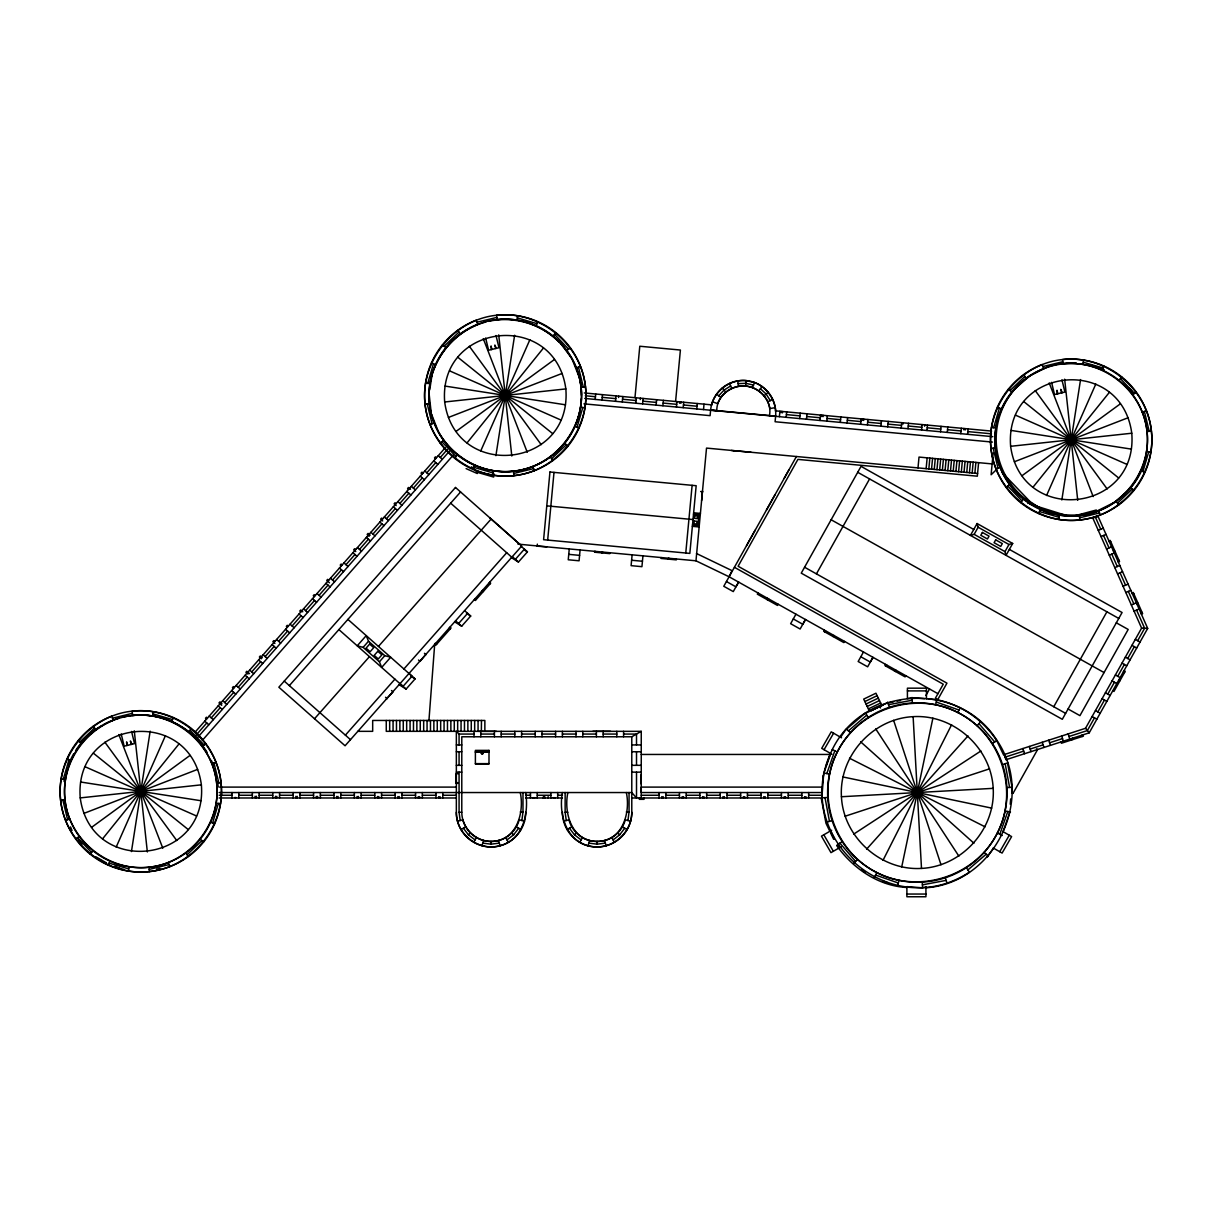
<?xml version="1.0" encoding="UTF-8"?>
<svg xmlns="http://www.w3.org/2000/svg" width="1212" height="1212" viewBox="0 0 1212 1212"><rect width="100%" height="100%" fill="white"/><g stroke="black" fill="none" stroke-linecap="round" stroke-linejoin="round"><path stroke-width="1.5" d="M60.6 800.026C55.691 757.136 89.188 715.534 132.153 711.156C175.058 706.263 216.66 739.759 221.023 782.71C225.917 825.614 192.42 867.216 149.47 871.579C106.565 876.488 64.963 842.991 60.6 800.026L64.963 799.556C60.327 759 92.006 719.655 132.623 715.519C173.195 710.899 212.524 742.562 216.66 783.179C221.296 823.751 189.617 863.096 149 867.216C108.429 871.852 69.084 840.174 64.963 799.556M80.234 797.905C73.811 718.231 190.663 705.626 201.374 784.831C207.813 864.504 90.961 877.124 80.234 797.905L201.374 784.831M425.048 404.111C420.155 361.206 453.652 319.604 496.602 315.241C539.507 310.333 581.109 343.829 585.472 386.795C590.365 429.684 556.869 471.286 513.918 475.649C471.013 480.558 429.412 447.061 425.048 404.111L429.412 403.626C424.776 363.07 456.454 323.725 497.072 319.604C537.643 314.969 576.973 346.647 581.109 387.264C585.744 427.821 554.066 467.165 513.449 471.286C472.877 475.922 433.548 444.259 429.412 403.626M444.683 401.99C438.259 322.316 555.111 309.696 565.837 388.916C572.261 468.574 455.409 481.194 444.683 401.99L565.837 388.916M990.977 448.425C986.083 405.52 1019.58 363.918 1062.53 359.555C1105.435 354.646 1147.037 388.143 1151.4 431.108C1156.309 474.013 1122.812 515.615 1079.847 519.978C1036.942 524.872 995.34 491.375 990.977 448.425L995.34 447.955C990.704 407.383 1022.383 368.039 1063 363.918C1103.571 359.282 1142.916 390.961 1147.037 431.578C1151.673 472.15 1119.994 511.479 1079.377 515.615C1038.805 520.251 999.476 488.572 995.34 447.955M1010.626 446.304C1004.187 366.63 1121.039 354.01 1131.766 433.229C1138.189 512.903 1021.337 525.508 1010.626 446.304L1131.766 433.229M822.236 792.678L821.842 797.981L822.236 794.527M428.912 720.852L434.744 643.496M822.675 781.437L823.099 775.877M822.266 792.375L823.69 773.529L830.387 754.455M966.388 867.625L969.388 872.216C888.957 924.498 789.285 835.265 832.371 749.561L837.265 752.046C858.672 709.065 915.105 690.552 957.813 712.489C1000.779 733.896 1019.292 790.33 997.355 833.038C975.948 876.003 919.514 894.517 876.806 872.579C833.841 851.172 815.328 794.739 837.265 752.046M841.431 796.738C838.931 756.136 872.488 718.655 913.121 716.656C953.708 714.156 991.189 747.713 993.189 788.345C995.688 828.932 962.131 866.413 921.499 868.413C880.912 870.913 843.431 837.356 841.431 796.738L993.189 788.345M1010.247 804.223L1010.656 798.92M925.923 887.805C995.082 882.942 1036.124 797.769 996.991 740.456C959.192 680.144 863.005 685.704 832.174 749.789M489.83 517.827L519.766 544.309M493.951 473.801L493.648 477.058L477.816 472.483L471.423 466.832M537.34 544.127L537.158 546.188L546.809 546.839M547.673 540.082L554.005 472.392M569.261 548.945L568.246 559.777L579.078 560.792L580.093 549.96M595.198 399.43L595.713 394.006M601.97 400.066L602.485 394.642M594.637 551.324L594.562 552.202L609.757 553.626L609.833 552.733M595.456 552.293L595.531 551.399M615.514 401.323L616.014 395.915M601.713 552.884L601.788 551.99M602.606 552.96L602.682 552.066M618.605 397.521L618.726 396.172M622.286 401.96L622.786 396.551M634.982 397.597L639.784 346.238L680.402 350.041L675.599 401.399M635.815 403.232L636.33 397.809M640.269 399.551L640.39 398.187M642.587 403.869L643.102 398.445M632.119 554.823L631.104 565.656L641.936 566.671L642.951 555.838M656.131 405.126L656.631 399.718M662.903 405.762L663.403 400.354M661.176 557.55L661.101 558.444L676.296 559.868L676.372 558.974M676.432 407.035L676.947 401.627M679.523 403.232L679.659 401.869M680.886 403.354L681.008 402.005M668.251 559.111L668.327 558.217M683.204 407.671L683.719 402.248M669.145 559.202L669.221 558.308M696.748 408.944L697.264 403.52M685.765 553.02L692.113 485.33M703.521 409.565L704.02 404.157M692.37 526.326L699.142 526.962L697.915 525.478L698.93 514.645L700.415 513.418L693.643 512.782M937.937 693.688L729.094 576.776L695.976 560.808L706.52 448.092L977.584 473.483M710.641 409.883L710.096 415.655L583.942 403.838M731.412 450.425L737.017 451.212M733.427 450.622L751.031 452.258M769.438 415.58C772.498 401.217 759.651 387.295 745.653 386.083L746.168 380.613C728.776 378.871 712.141 392.658 710.626 410.065L775.619 416.155L775.089 421.746L992.446 442.092M779.392 416.67L779.892 411.262M781.073 412.731L781.21 411.383M782.437 412.868L782.558 411.504M786.164 417.307L786.664 411.898M799.693 418.579L800.208 413.171M806.465 419.216L806.98 413.792M820.009 420.488L820.509 415.065M821.691 416.549L821.827 415.186M823.054 416.67L823.175 415.322M826.781 421.109L827.281 415.701M840.31 422.382L840.825 416.973M847.082 423.018L847.597 417.61M860.626 424.291L861.126 418.867M862.308 420.352L862.444 418.988M863.671 420.473L863.792 419.125M867.398 424.927L867.898 419.503M880.942 426.185L881.442 420.776M887.699 426.821L888.214 421.412M901.243 428.094L901.758 422.67M902.94 424.155L903.061 422.791M908.015 428.73L908.515 423.306M917.999 467.908L919.014 457.075L992.128 463.923M921.559 429.987L922.059 424.579M924.589 426.185L924.726 424.821M926.968 430.502L927.483 425.079M926.135 468.665L927.15 457.833M928.831 468.923L929.846 458.091M931.543 469.18L932.558 458.348M934.255 469.423L935.27 458.59M936.967 469.68L937.967 458.848M940.512 431.775L941.012 426.351M939.664 469.938L940.679 459.106M942.375 470.18L943.39 459.363M947.284 432.396L947.784 426.988M945.087 470.438L946.102 459.606M947.784 470.695L948.799 459.863M950.496 470.953L951.511 460.121M953.208 471.195L954.223 460.363M955.92 471.453L956.935 460.621M960.813 433.669L961.328 428.26M958.616 471.71L959.631 460.878M963.858 429.866L963.994 428.503M961.328 471.968L962.343 461.136M965.222 429.987L965.343 428.639M964.04 472.21L965.055 461.378M967.585 434.305L968.1 428.897M966.752 472.468L967.767 461.636M969.448 472.725L970.464 461.893M972.16 472.983L973.175 462.151M974.872 473.225L975.887 462.393M978.599 462.651L977.327 476.195L797.92 459.393L738.108 566.246L946.951 683.159L937.785 699.536L935.406 698.203L943.254 684.204L734.411 567.292M993.143 453.091L991.113 474.756L996.84 469.256M521.872 820.524L522.993 811.904L522.993 792.542M627.952 820.524L629.058 811.904L629.058 792.542M520.266 792.542C524.69 813.131 516.1 841.704 491.027 841.446C475.255 841.552 461.605 827.644 461.787 811.904L461.787 736.775L631.785 736.775L641.254 731.336L641.254 797.981M474.013 734.063L459.075 734.063L456.348 731.336L456.348 812.252C455.954 834.22 478.892 851.824 500.011 845.749C523.357 839.961 528.886 813.237 525.705 792.542M626.346 792.542C630.77 813.131 622.165 841.704 597.107 841.446C572.034 841.704 563.444 813.131 567.867 792.542M562.429 792.542C557.884 816.661 568.489 847.097 597.107 846.93C615.666 847.052 631.891 830.811 631.785 812.252L631.785 736.775M429.745 389.84L431.866 375.947M128.411 871.095L129.093 866.747M131.441 851.566L150.167 731.169M152.53 715.989L153.212 711.656M492.86 475.165L493.542 470.832M495.905 455.651L514.63 335.254M516.979 320.074L517.66 315.726M1058.788 519.478L1059.47 515.145M1061.833 499.965L1080.559 379.568M1082.907 364.388L1083.589 360.04M897.789 885.699L898.91 880.336M901.728 866.913L932.892 718.155M935.709 704.733L936.831 699.369M482.058 845.749L483.482 840.446M588.123 845.749L589.547 840.446M63.266 779.316L69.023 759.651M212.6 823.099L218.357 803.435M427.715 383.386L433.472 363.721M577.048 427.169L582.805 407.505M993.643 427.7L999.4 408.05M1142.977 471.483L1148.734 451.818M826.205 765.605L829.75 755.485M826.826 773.574L834.81 750.804M999.809 834.265L1007.793 811.495M1003.066 831.659L1009.581 813.085M752.561 387.658L754.47 382.507C767.969 387.598 776.877 401.778 775.619 416.155M432.123 374.205C439.956 349.101 460.378 328.816 485.876 321.968M108.201 865.156L109.974 861.141M116.185 847.097L165.438 735.654M171.649 721.594L173.422 717.58M472.65 469.241L474.422 465.226M480.634 451.167L529.886 339.724M536.098 325.664L537.87 321.65M1038.578 513.555L1040.351 509.54M1046.562 495.496L1095.815 384.037M1102.026 369.993L1103.799 365.979M729.094 576.776L732.048 570.655L696.476 553.505M874.337 877.473L876.806 872.579M883.003 860.338L951.617 724.731M957.813 712.489L960.283 707.596M745.653 386.083C731.654 384.674 716.443 395.976 716.792 410.641L710.611 410.232M796.42 456.515L723.776 586.275L733.275 591.592L738.578 582.093M757.97 592.956L757.318 594.138L777.483 605.424L778.149 604.243M766.802 599.455L767.469 598.258M767.984 600.107L768.65 598.925M816.433 573.867L869.58 478.937M795.951 614.211L790.633 623.695L800.132 629.013L805.435 619.514M824.327 630.088L823.66 631.27L843.825 642.572L844.491 641.375M824.842 631.937L825.508 630.755M833.144 636.588L833.811 635.406M863.474 652.011L858.157 661.51L867.656 666.812L872.973 657.328L870.307 662.07L860.823 656.752M885.593 664.388L884.927 665.585L905.106 676.872L905.773 675.69M886.123 666.236L886.775 665.055M894.426 670.887L895.092 669.706M977.084 523.539L970.433 535.401L974.145 534.356L1004.99 551.627L1006.036 555.338L1012.687 543.476L977.084 523.539L978.129 527.235L1008.975 544.506L1012.687 543.476M895.607 671.554L896.274 670.372M974.145 534.356L978.129 527.235M1004.99 551.627L1008.975 544.506M925.892 695.491L929.528 688.992M1053.758 706.732L1106.904 611.802M1013.02 793.39L1037.623 749.501L1036.427 748.834M1085.528 728.291L1141.613 628.119L1092.769 517.933L1097.754 515.721L1147.688 628.392L1089.224 732.821L1005.915 759.742L1004.248 754.561L1085.528 728.291L1089.224 732.821M1094.497 717.837L1087.376 730.563L1068.984 736.502M1097.814 711.914L1104.465 700.051M1107.783 694.112L1114.419 682.25M1117.737 676.311L1124.388 664.449M1127.705 658.51L1134.356 646.647M1137.674 640.709L1144.643 628.255L1136.583 610.075M473.695 842.279L476.437 837.537M579.76 842.279L582.502 837.537M824.069 749.698L833.598 733.215M999.748 851.733L1009.263 835.235M738.684 582.154L735.926 586.835L726.427 581.533M805.541 619.574L802.783 624.271L793.284 618.953M840.583 737.244L845.491 730.063L864.338 713.868M987.341 857.051L993.446 848.097M758.833 390.961L762 386.492M506.995 839.916L513.615 834.841L518.691 828.22M613.075 839.916L619.68 834.841L624.756 828.22M90.218 854.202L92.96 850.794M102.596 838.825L179.012 743.926M188.648 731.957L191.405 728.533M454.667 458.287L457.424 454.864M467.059 442.895L543.476 347.995M553.096 336.027L555.853 332.603M1020.595 502.601L1023.352 499.177M1032.988 487.224L1109.404 392.309M1119.04 380.341L1121.782 376.932M194.768 732.518L445.183 447.819M195.753 735.517L206.782 722.988M211.267 717.883L220.251 707.672M224.735 702.566L233.719 692.355M238.219 687.249L247.187 677.038M251.687 671.933L260.671 661.722M265.155 656.616L274.139 646.405M278.624 641.299L287.608 631.088M292.107 625.983L301.076 615.772M305.575 610.666L314.559 600.455M319.044 595.35L328.028 585.138M332.512 580.033L341.496 569.822M345.981 564.716L354.964 554.505M359.464 549.4L368.433 539.188M372.932 534.083L381.916 523.872M386.401 518.766L395.385 508.54M399.869 503.434L408.853 493.223M413.353 488.118L422.321 477.907M426.821 472.801L435.805 462.59M440.289 457.485L447.213 449.622M197.692 737.426L449.258 451.409M202.328 740.396L453.258 455.106M289.35 685.613L460.575 491.966M363.115 647.36L368.509 641.254L366.236 635.618L357.237 645.799L363.115 647.36L379.417 661.782L381.689 667.418L390.688 657.237L384.81 655.662L368.509 641.254M314.514 718.761L369.463 656.616M378.462 646.42L491.148 518.994M379.417 661.782L384.81 655.662M345.375 735.169L394.93 679.129M403.929 668.948L506.707 552.717M458.621 623.513L467.635 613.333M515.373 559.338L524.387 549.142M399.081 684.689L406.096 689.083L415.11 678.887L347.905 619.393M454.667 621.832L461.681 626.225L470.695 616.029L464.575 610.621M511.419 557.656L518.433 562.035L527.447 551.854L521.327 546.445M853.824 863.459L857.475 859.369A89.703 89.703 0 0 1 889.35 707.308L887.638 702.081M866.625 849.157L967.994 735.926M977.145 725.7L980.796 721.61M718.731 395.809L724.049 390.097L730.654 385.931M475.059 839.916L468.453 834.841L470.392 832.902M581.139 839.916L574.518 834.841L576.457 832.902M1027.973 503.48L1029.988 501.541L1038.835 507.358M444.137 346.223L458.954 332.088M79.674 742.153L94.506 728.003M551.566 458.803L566.383 444.668M187.118 854.733L201.934 840.598M1010.066 390.552L1024.882 376.402M1117.494 503.132L1132.326 488.981M848.43 730.866L866.731 715.141M967.888 869.928L986.189 854.202M764.03 395.779L768.241 392.279M440.123 443.047L443.668 440.456M456.076 431.396L554.445 359.494M566.852 350.435L570.397 347.844M75.674 838.977L79.219 836.386M91.627 827.326L189.996 755.424M202.404 746.365L205.949 743.774M1006.051 487.36L1009.596 484.77M1022.004 475.71L1120.373 403.823M1132.781 394.748L1136.326 392.158M837.628 844.612L842.219 841.613M853.702 834.114L980.917 750.97M992.401 743.456L996.991 740.456M460.999 829.599L465.756 826.857M567.064 829.599L571.822 826.857M831.674 830.25L821.463 836.144L830.977 852.642L841.189 846.749M864.868 701.551L877.124 695.673M866.05 704.005L878.306 698.127M867.216 706.46L879.473 700.566M868.398 708.899L880.654 703.005M865.641 713.247L869.58 711.353L863.686 699.112L875.943 693.219L881.836 705.46L883.033 705.051L870.761 710.944M871.034 710.565L886.729 703.111L893.623 701.809M767.802 401.778L772.786 399.49M1098.284 530.356L1103.253 528.159M1101.041 536.583L1106.011 534.371M1108.919 540.946L1110.162 540.385L1119.54 561.52L1118.297 562.08M1109.48 542.188L1110.722 541.628M1106.556 549.006L1111.525 546.809M1113.328 550.884L1114.57 550.339M1113.889 552.127L1115.131 551.581M1109.298 555.232L1114.283 553.02M1117.737 560.838L1118.979 560.277M1114.813 567.655L1119.782 565.459M1117.57 573.882L1122.539 571.67M1123.085 586.305L1128.054 584.108M1125.842 592.516L1130.811 590.32M1132.008 593.032L1133.25 592.471L1142.613 613.62L1141.371 614.166M1132.553 594.274L1133.811 593.728M1131.341 604.955L1136.326 602.758M1136.417 602.97L1137.659 602.425M1136.962 604.212L1138.219 603.667M1134.099 611.166L1139.068 608.969M1140.825 612.924L1142.068 612.363M430.033 424.564L434.123 422.988M448.44 417.443L562.08 373.447M576.397 367.903L580.503 366.327M65.569 820.494L69.66 818.903M83.992 813.358L197.632 769.378M211.948 763.833L216.039 762.257M995.961 468.892L1000.051 467.302M1014.368 461.757L1128.008 417.776M1142.34 412.231L1146.431 410.641M826.857 822.206L832.068 820.509M845.112 816.221L989.507 768.847M1002.551 764.575L1007.763 762.863M1005.081 757.152L1023.686 751.137M1030.155 749.046L1043.108 744.865M1049.577 742.774L1062.515 738.593M1075.817 515.509L1096.345 510.01M1092.769 517.933L1098.087 516.509M457.53 821.236L462.832 819.812A29.194 29.194 0 0 0 519.221 819.812L524.523 821.236M563.61 821.236L568.913 819.812A29.194 29.194 0 0 0 625.301 819.812L630.604 821.236M476.937 322.256L496.844 317.423M513.676 473.468L533.598 468.635M1042.865 366.569L1062.773 361.737M112.474 718.186L132.381 713.338M1079.619 517.797L1099.526 512.949M149.227 869.398L169.135 864.565M897.077 701.157L900.516 700.506M888.487 704.687L912.212 700.233M922.408 884.851L946.133 880.382M925.923 887.139L922.362 887.805L906.894 886.623L906.894 896.759L925.923 896.759L925.923 886.563M907.409 698.551L911.863 697.718L924.62 698.673M775.301 407.641L769.893 408.565A27.149 27.149 0 0 0 717.655 403.672L712.52 401.763M482.77 843.097L491.027 844.188L499.299 843.097M588.835 843.097L597.107 844.188L605.364 843.097M488.436 321.347C513.691 315.787 540.855 323.695 559.202 341.92M581.109 387.264L585.472 386.795M1147.037 431.578L1151.4 431.108M216.66 783.179L221.023 782.71M822.266 797.784L827.735 797.496M1006.884 787.588L1012.353 787.285M738.108 383.643L745.91 383.34L753.516 385.083M907.409 690.901L926.453 690.901M357.843 731.336L372.675 731.336L372.675 720.458L484.861 720.458L484.861 731.336M641.254 731.336L386.264 731.336L386.264 720.458M480.8 734.063L494.405 734.063M501.207 734.063L514.812 734.063M521.599 734.063L535.204 734.063M542.006 734.063L555.596 734.063M562.398 734.063L576.003 734.063M582.805 734.063L596.395 734.063M603.197 734.063L616.802 734.063M623.589 734.063L636.512 734.063L636.512 744.941M456.348 744.941L461.787 744.941M631.785 744.941L641.254 744.941M456.348 751.743L461.787 751.743M631.785 751.743L641.254 751.743M475.392 751.864L488.997 751.864M475.392 752.197L488.997 752.197M641.254 754.455L830.644 754.455M475.392 763.636L488.997 763.636M456.348 765.333L461.787 765.333M631.785 765.333L641.254 765.333M456.348 772.135L461.787 772.135M631.785 772.135L641.254 772.135M458.166 773.68L456.091 773.68L456.091 783.361L458.166 783.361M641.254 774.392L641.254 784.073M456.091 782.664L458.166 782.664M219.493 787.103L456.348 787.103M822.236 787.103L641.254 787.103L641.254 792.542L822.236 792.542L822.236 787.103L822.236 797.981L631.785 797.981M219.16 792.542L631.785 792.542L636.512 797.981L636.512 772.135M219.16 795.254L231.977 795.254M238.764 795.254L252.369 795.254M259.171 795.254L272.761 795.254M279.563 795.254L293.168 795.254M299.97 795.254L313.56 795.254M320.362 795.254L333.967 795.254M340.769 795.254L354.358 795.254M361.161 795.254L374.766 795.254M381.553 795.254L395.157 795.254M401.96 795.254L415.549 795.254M422.352 795.254L435.956 795.254M442.759 795.254L456.348 795.254M525.705 795.254L530.462 795.254M537.264 795.254L550.869 795.254M557.672 795.254L562.429 795.254M641.254 795.254L659.055 795.254M665.858 795.254L679.447 795.254M686.25 795.254L699.854 795.254M706.641 795.254L720.246 795.254M727.048 795.254L740.638 795.254M747.44 795.254L761.045 795.254M767.847 795.254L781.437 795.254M788.239 795.254L801.844 795.254M808.646 795.254L822.236 795.254M234.673 797.541L236.022 797.541M532.78 797.708L534.962 797.708M542.976 797.708L545.158 797.708M553.172 797.708L555.354 797.708M219.145 797.981L456.348 797.981M525.705 797.981L562.429 797.981M520.266 811.904L522.993 811.904M626.346 811.904L629.058 811.904M459.075 772.135L459.075 812.252L461.787 812.252M565.14 792.542L565.14 812.252L567.867 812.252M906.894 894.047L925.923 894.047M1141.613 628.119L1147.688 628.392M928.15 698.976L936.603 699.627A95.187 95.187 0 0 1 996.764 740.714L1003.627 754.985M906.894 887.487C878.458 886.017 852.93 868.398 836.719 845.628M584.305 392.946L711.808 404.884M775.422 410.838L991.613 431.093M585.305 395.763L595.456 396.718M602.228 397.354L615.772 398.627M622.529 399.248L636.073 400.521M642.845 401.157L656.389 402.429M663.161 403.066L676.69 404.323M683.462 404.959L697.006 406.232M786.406 414.61L799.95 415.867M806.722 416.504L820.266 417.776M827.023 418.413L840.567 419.67M847.339 420.306L860.884 421.579M867.656 422.215L881.185 423.488M887.957 424.109L901.501 425.382M908.273 426.018L921.802 427.291M927.225 427.791L940.77 429.063M947.542 429.699L961.071 430.957M967.843 431.593L991.446 433.805M584.76 398.445L992.795 436.668M702.505 491.012L701.612 500.632M700.642 491.527L702.702 491.724M693.506 514.13L698.93 514.645M546.779 505.858L693.006 519.554M692.491 524.963L697.915 525.478M517.948 544.127L695.976 560.808M568.761 554.354L579.594 555.369M631.603 560.247L642.436 561.262M991.477 427.366L995.809 428.048M1010.99 430.396L1131.387 449.122M1146.567 451.485L1150.9 452.167M425.548 383.053L429.881 383.719M445.062 386.083L565.459 404.808M580.639 407.171L584.972 407.838M61.1 778.968L65.433 779.649M80.613 782.013L201.01 800.738M216.19 803.101L220.523 803.768M824.145 773.014L829.508 774.135M842.931 776.953L991.689 808.116M857.475 859.369A89.703 89.703 0 0 0 1005.112 810.934L1010.475 812.055M746.168 380.613L754.47 382.507M1083.255 362.221L1102.905 367.978M517.327 317.892L536.977 323.665M1039.472 511.555L1059.137 517.312M473.544 467.226L493.208 472.998M152.863 713.823L172.528 719.595M109.095 863.156L128.745 868.913M1029.761 504.04L1067.181 515.751M936.27 702.051L959.04 710.05M875.579 875.034L898.35 883.018M883.699 881.275L887.548 882.624M883.245 881.791L887.093 883.139M106.247 862.792L96.49 857.111M114.746 866.322L119.852 868.428M466.105 468.62L477.301 473.528M997.4 407.156L1001.415 408.929M1015.459 415.14L1126.918 464.393M1140.962 470.604L1144.976 472.377M431.472 362.842L435.487 364.615M449.531 370.827L560.989 420.064M575.033 426.276L579.048 428.048M67.024 758.757L71.038 760.545M85.082 766.741L196.541 815.994M210.585 822.206L214.6 823.978M849.506 758.227L985.114 826.842M997.355 833.038L1002.248 835.507M973.766 529.477L861.035 466.362L801.253 573.155L1062.303 719.307L1122.085 612.514L1009.354 549.4M857.717 472.301L1118.767 618.438M1116.313 622.817L1128.19 629.452L1079.937 715.641L1068.075 709.005M1135.296 639.391L1140.037 642.042M1131.978 645.314L1136.72 647.981M1125.327 657.177L1130.084 659.843M788.861 470.014L784.134 478.452M1122.009 663.115L1126.766 665.767M1124.054 670.615L1125.236 671.281L1113.949 691.446L1112.752 690.779M1123.388 671.796L1124.569 672.463M1115.373 674.978L1120.115 677.644M1118.737 680.099L1119.918 680.765M831.144 519.766L1104.056 672.554M1112.055 680.917L1116.797 683.568M775.104 494.587L766.469 510.01M1105.405 692.779L1110.147 695.446M1102.087 698.718L1106.829 701.369M1095.436 710.58L1100.193 713.232M1092.118 716.519L1096.86 719.17M755.182 530.174L746.547 545.612M804.571 567.231L1065.621 713.368M1013.035 793.405L1011.747 792.678L1012.126 787.542L1007.536 763.121M841.552 737.805L831.235 731.851L821.721 748.349L831.932 754.243M1002.778 831.493L1011.611 836.598L1002.097 853.081L993.264 847.991M622.377 826.857L627.134 829.599M516.312 826.857L521.069 829.599M524.629 550.096L527.447 551.854M466.484 613.393L470.695 616.029M410.898 676.251L415.11 678.887M861.656 869.852L865.02 872.155M716.504 394.218L720.973 397.4M1008.354 389.173L1011.778 391.915M1023.731 401.551L1118.646 477.967M1130.614 487.603L1134.023 490.36M442.425 344.844L445.849 347.602M457.803 357.237L552.717 433.654M564.686 443.289L568.095 446.046M77.977 740.774L81.386 743.532M93.354 753.167L188.269 829.584M200.222 839.219L203.646 841.961M438.244 455.697L442.335 459.287M436.456 457.727L435.441 456.833L434.532 457.863L435.562 458.757M433.76 460.802L437.835 464.393M424.776 471.013L428.866 474.604M422.988 473.044L421.958 472.15L421.064 473.18L422.079 474.074M420.291 476.119L424.367 479.71M411.307 486.33L415.383 489.921M410.535 489.269L408.489 487.466L407.596 488.497L408.611 489.39M406.808 491.436L410.898 495.026M397.839 501.647L401.914 505.237M396.036 503.677L395.021 502.783L394.127 503.813L396.157 505.601M393.339 506.752L397.43 510.343M384.355 516.963L388.446 520.554M382.568 518.994L381.553 518.1L380.644 519.13L382.689 520.918M379.871 522.069L383.962 525.66M370.887 532.28L374.978 535.871M370.115 535.219L368.069 533.416L367.175 534.447L369.221 536.234M366.403 537.386L370.478 540.976M357.419 547.597L361.494 551.187M355.631 549.642L354.601 548.733L353.707 549.763L355.752 551.551M352.919 552.702L357.01 556.293M343.95 562.913L348.026 566.504M342.148 564.959L341.133 564.05L340.239 565.08L341.254 565.974M339.451 568.019L343.541 571.61M330.467 578.23L334.557 581.821M328.679 580.275L327.664 579.366L326.755 580.396L329.482 582.79M325.983 583.336L330.073 586.926M316.999 593.547L321.089 597.137M315.211 595.592L314.181 594.683L313.287 595.713L314.317 596.607M312.514 598.652L316.59 602.243M303.53 608.863L307.621 612.454M302.758 611.802L300.712 610L299.818 611.03L300.834 611.924M299.046 613.969L303.121 617.559M290.062 624.18L294.137 627.771M288.259 626.225L287.244 625.316L286.35 626.346L287.365 627.24M285.562 629.286L289.653 632.876M276.578 639.497L280.669 643.087M274.791 641.542L273.776 640.633L272.867 641.663L274.912 643.451M272.094 644.602L276.185 648.193M263.11 654.813L267.201 658.404M262.337 657.752L260.292 655.95L259.398 656.98L261.444 658.767M258.626 659.919L262.701 663.509M249.642 670.13L253.732 673.72M249.551 673.66L246.824 671.266L245.93 672.296L247.975 674.084M245.157 675.235L249.233 678.826M236.173 685.447L240.249 689.037M234.37 687.492L233.355 686.583L232.462 687.613L233.477 688.507M231.674 690.552L235.764 694.143M222.705 700.763L226.78 704.354M221.932 703.702L219.887 701.899L218.993 702.93L221.705 705.323M218.205 705.869L222.296 709.459M209.221 716.08L213.312 719.67M207.434 718.125L206.419 717.216L205.51 718.246L206.54 719.14M204.737 721.185L208.828 724.776M512.328 556.626L518.433 562.035M450.667 503.177L511.797 557.232M489.663 582.26L490.678 583.169L475.362 600.485L474.346 599.576M488.754 583.275L489.784 584.184M482.452 590.411L483.467 591.32M481.558 591.426L482.573 592.335M475.24 598.561L476.271 599.455M455.576 620.817L461.681 626.225M450.031 627.089L451.046 627.983L435.729 645.299L434.714 644.405M449.122 628.104L450.137 629.013M435.608 643.39L436.623 644.284M426.26 653.965L420.049 661.373L418.504 660.01M424.442 653.283L426.003 654.647M338.89 629.589L406.096 689.083M391.491 690.537L393.052 691.916L386.446 698.991M385.552 697.264L387.098 698.642M284.259 681.114L350.48 739.668M846.385 729.048L850.476 732.699M860.687 741.85L973.933 843.219M984.144 852.369L988.234 856.036M409.035 673.448L412.05 676.19L403.051 686.371L400.021 683.629M760.409 388.719L766.135 394.036L770.287 400.642M617.741 832.902L619.68 834.841M511.676 832.902L513.615 834.841M1001.824 472.165L1029.988 501.541M1120.403 378.629L1134.553 393.461M1007.823 486.073L1021.974 500.889M554.475 334.315L568.625 349.147M441.895 441.759L456.045 456.576M190.026 730.245L204.177 745.062M77.447 837.674L91.597 852.506M837.431 844.84L839.78 847.552L837.325 844.946M978.978 723.655L994.704 741.956M839.916 843.113L855.642 861.414M722.291 387.976L725.791 392.203M569.443 828.22L574.518 834.841M463.378 828.22L468.453 834.841M78.81 840.189L81.962 844.279M561.02 343.829L571.988 358.752L579.215 377.265A76.159 76.159 0 0 1 581.412 395.233M1023.595 374.629L1026.185 378.174M1035.245 390.582L1107.132 488.951M1116.207 501.359L1118.797 504.904M457.666 330.315L460.257 333.861M469.317 346.253L541.203 444.637M550.278 457.03L552.869 460.575M93.203 726.23L95.793 729.775M104.868 742.183L176.755 840.552M185.815 852.96L188.405 856.505M865.232 712.853L868.231 717.443M875.746 728.927L958.874 856.142M823.812 834.78L833.341 851.278M611.696 837.537L614.439 842.279M505.631 837.537L508.373 842.279M880.533 708.005L879.639 706.141L871.064 710.641M830.568 830.887L834.326 838.704M829.841 831.311L825.963 823.236L821.357 798.814M830.599 832.902L833.659 839.265M729.503 383.446L731.79 388.431M1095.436 517.221L1100.769 529.265M1103.526 535.477L1109.041 547.915M1111.798 554.126L1117.297 566.549M1120.055 572.776L1125.569 585.199M1128.327 591.426L1133.826 603.849M70.523 826.887L72.038 830.508M1049.198 382.947L1093.179 496.587M1098.723 510.903L1100.314 514.994M483.27 338.633L527.25 452.258M532.795 466.59L534.386 470.68M118.821 734.563L162.802 848.188M168.347 862.52L169.938 866.61M893.623 720.337L940.997 864.747M945.269 877.776L946.981 882.987M1082.967 734.836L1083.392 736.138L1061.394 743.244L1060.97 741.941M1081.68 735.26L1082.104 736.548M1072.62 738.184L1073.044 739.471M1071.332 738.608L1071.741 739.896M1068.151 733.911L1069.817 739.093M1061.682 736.002L1063.348 741.183M1048.728 740.184L1050.41 745.365M1042.259 742.274L1043.941 747.456M1029.321 746.456L1031.003 751.637M1022.852 748.546L1024.534 753.728M604.652 840.446L606.076 845.749M498.587 840.446L500.011 845.749M1144.386 411.429L1149.218 431.336M1061.954 379.856L1064.909 392.037L1054.531 394.551L1051.577 382.371M1062.273 392.673L1060.758 389.355L1061.606 392.839M1057.849 393.748L1057 390.264L1057.182 393.915M993.158 448.182L998.006 468.09M578.457 367.115L583.29 387.022M496.011 335.527L498.98 347.723L488.603 350.238L485.648 338.057M496.344 348.359L494.829 345.026L495.678 348.526M491.905 349.435L491.072 345.95L491.254 349.601M427.23 403.869L432.078 423.776M213.994 763.045L218.842 782.952M131.563 731.457L134.532 743.638L124.154 746.168L121.2 733.972M131.881 744.289L130.381 740.956L131.229 744.441M127.457 745.365L126.609 741.865L126.805 745.516M62.782 799.799L67.614 819.706M1005.157 763.712L1009.611 787.436M825.008 797.632L829.462 821.357M737.653 380.932L738.562 386.34M565.14 812.252L566.262 820.524M459.075 812.252L460.181 820.524M429.124 393.87L431.305 413.625L438.532 432.139A76.159 76.159 0 0 0 581.336 398.824M1064.651 379.189L1077.726 500.329M1079.377 515.615L1079.847 519.978M498.723 334.876L511.797 456.015M513.449 471.286L513.918 475.649M134.274 730.806L147.349 851.945M149 867.216L149.47 871.579M912.06 697.491L912.363 702.96M913.121 716.656L921.499 868.413M922.256 882.109L922.559 887.578M926.453 698.854L926.453 688.174L907.409 688.174L907.409 698.385M808.646 792.542L808.646 797.981M805.935 796.617L805.935 797.981M804.571 796.617L804.571 797.981M801.844 792.542L801.844 797.981M788.239 792.542L788.239 797.981M785.543 796.617L785.543 797.981M784.179 796.617L784.179 797.981M781.437 792.542L781.437 797.981M767.847 792.542L767.847 797.981M765.136 796.617L765.136 797.981M763.787 796.617L763.787 797.981M761.045 792.542L761.045 797.981M747.44 792.542L747.44 797.981M744.744 796.617L744.744 797.981M743.38 796.617L743.38 797.981M740.638 792.542L740.638 797.981M727.048 792.542L727.048 797.981M724.337 796.617L724.337 797.981M722.988 796.617L722.988 797.981M720.246 792.542L720.246 797.981M706.641 792.542L706.641 797.981M703.945 796.617L703.945 797.981M702.581 796.617L702.581 797.981M699.854 792.542L699.854 797.981M686.25 792.542L686.25 797.981M683.553 796.617L683.553 797.981M682.189 796.617L682.189 797.981M679.447 792.542L679.447 797.981M665.858 792.542L665.858 797.981M663.146 796.617L663.146 797.981M661.782 796.617L661.782 797.981M659.055 792.542L659.055 797.981M644.042 797.981L644.042 799.329L639.345 799.329L639.345 797.981M636.512 751.743L636.512 765.333M623.589 731.336L623.589 736.775M616.802 731.336L616.802 736.775M610.545 731.336L592.865 731.336M603.197 731.336L603.197 736.775M597.107 841.446L597.107 844.188M596.395 731.336L596.395 736.775M582.805 731.336L582.805 736.775M576.003 731.336L576.003 736.775M562.398 731.336L562.398 736.775M557.672 792.542L557.672 797.981M555.596 731.336L555.596 736.775M550.869 792.542L550.869 797.981M548.142 796.617L548.142 797.981M544.749 796.617L544.749 797.981M543.385 796.617L543.385 797.981M542.006 731.336L542.006 736.775M537.264 792.542L537.264 797.981M535.204 731.336L535.204 736.775M530.462 792.542L530.462 797.981M521.599 731.336L521.599 736.775M514.812 731.336L514.812 736.775M501.207 731.336L501.207 736.775M496.314 731.336L478.634 731.336M494.405 731.336L494.405 736.775M491.027 841.446L491.027 844.188M481.467 720.458L481.361 730.654M480.8 731.336L480.8 736.775M478.058 720.458L478.058 731.336M474.665 720.458L474.665 731.336M474.013 731.336L474.013 736.775M471.271 720.458L471.271 731.336M467.862 720.458L467.862 731.336M464.469 720.458L464.469 731.336M461.06 720.458L461.06 731.336M459.075 734.063L459.075 744.941M459.075 751.743L459.075 765.333M457.666 720.458L457.666 731.336M454.273 720.458L454.273 731.336M450.864 720.458L450.864 731.336M447.47 720.458L447.47 731.336M444.062 720.458L444.062 731.336M442.759 792.542L442.759 797.981M440.668 720.458L440.668 731.336M440.017 796.617L440.017 797.981M438.653 796.617L438.653 797.981M437.259 720.458L437.259 731.336M435.956 792.542L435.956 797.981M433.866 720.458L433.866 731.336M430.472 720.458L430.472 731.336M427.063 720.458L427.063 731.336M423.67 720.458L423.67 731.336M422.352 792.542L422.352 797.981M420.261 720.458L420.261 731.336M419.61 796.572L419.61 797.935M418.246 796.572L418.246 797.935M416.867 720.458L416.867 731.336M415.549 792.542L415.549 797.981M413.474 720.458L413.474 731.336M410.065 720.458L410.065 731.336M406.671 720.458L406.671 731.336M403.263 720.458L403.263 731.336M401.96 792.542L401.96 797.981M399.869 720.458L399.869 731.336M399.218 796.526L399.218 797.89M397.854 796.526L397.854 797.89M396.475 720.458L396.475 731.336M395.157 792.542L395.157 797.981M393.067 720.458L393.067 731.336M389.673 720.458L389.673 731.336M381.553 792.542L381.553 797.981M378.811 796.481L378.811 797.844M377.462 796.481L377.462 797.844M374.766 792.542L374.766 797.981M361.161 792.542L361.161 797.981M358.419 796.436L358.419 797.799M357.055 796.436L357.055 797.799M354.358 792.542L354.358 797.981M340.769 792.542L340.769 797.981M338.027 796.405L338.027 797.754M336.663 796.405L336.663 797.754M333.967 792.542L333.967 797.981M320.362 792.542L320.362 797.981M317.62 796.36L317.62 797.708L316.256 797.708L316.256 796.36M313.56 792.542L313.56 797.981M299.97 792.542L299.97 797.981M297.228 796.314L297.228 797.678L295.864 797.678L295.864 796.314M293.168 792.542L293.168 797.981M279.563 792.542L279.563 797.981M276.821 796.269L276.821 797.632L275.457 797.632L275.457 796.269M272.761 792.542L272.761 797.981M259.171 792.542L259.171 797.981M256.429 796.223L256.429 797.587L255.065 797.587L255.065 796.223M252.369 792.542L252.369 797.981M238.764 792.542L238.764 797.981M231.977 792.542L231.977 797.981M64.084 781.498A77.507 77.507 0 0 1 64.706 777.846M68.175 765.469A77.507 77.507 0 0 1 73.674 753.788M75.583 750.652A77.507 77.507 0 0 1 84.719 739.032M85.991 737.729A77.507 77.507 0 0 1 102.05 725.412M103.641 724.518A77.507 77.507 0 0 1 118.988 718.155M122.518 717.216A77.507 77.507 0 0 1 140.804 715.019M146.319 715.216A77.507 77.507 0 0 1 160.878 717.671M162.635 718.155A77.507 77.507 0 0 1 179.573 725.412M181.133 726.336A77.507 77.507 0 0 1 192.966 735.199M198.147 740.38A77.507 77.507 0 0 1 207.01 752.213M211.312 760.333A77.507 77.507 0 0 1 213.448 765.469M217.539 781.498A77.507 77.507 0 0 1 218.13 787.027M1146.294 457.136A76.159 76.159 0 0 1 1129.736 489.027L1114.813 502.162L1097.012 511.01A76.159 76.159 0 0 1 1014.944 388.9L1029.867 375.75L1047.668 366.918A76.159 76.159 0 0 1 1076.211 362.903M1090.512 365.009A76.159 76.159 0 0 1 1104.208 369.796M1128.857 387.916A76.159 76.159 0 0 1 1132.372 392.097M159.969 868.428A77.507 77.507 0 0 1 156.409 869.292M123.412 869.292A77.507 77.507 0 0 1 114.579 866.822M106.02 863.277A77.507 77.507 0 0 1 94.96 856.702M81.34 844.34A77.507 77.507 0 0 1 78.977 841.476M889.35 707.308A89.703 89.703 0 0 1 1005.112 810.934M711.505 405.02A32.633 32.633 0 0 1 775.695 411.035M631.785 812.252A34.678 34.678 0 0 1 597.107 846.93A34.678 34.678 0 0 1 562.429 812.252M525.705 812.252A34.678 34.678 0 0 1 491.027 846.93A34.678 34.678 0 0 1 456.348 812.252M549.945 472.013L543.597 539.704L689.84 553.399L696.173 485.709L549.945 472.013M694.234 521.039L693.976 523.736L696.688 523.993L696.945 521.281L694.234 521.039M694.734 515.615L694.491 518.327L697.188 518.584L697.445 515.873L694.734 515.615M916.757 792.254L918.029 792.709L916.757 792.254M481.315 753.182C482.073 756.485 484.391 751.228 481.315 753.182M481.558 753.258L482.861 753.561L481.558 753.258M982.387 532.432L980.796 535.28L987.447 539.007L989.037 536.158L982.387 532.432M995.673 539.87L994.082 542.718L1000.733 546.445L1002.324 543.597L995.673 539.87M455.485 487.466L278.851 687.219L345.072 745.774L521.705 546.021L455.485 487.466M369.645 644.072L366.054 648.147L370.13 651.753L373.72 647.678L369.645 644.072M377.796 651.283L374.205 655.359L378.265 658.964L381.871 654.889L377.796 651.283M488.997 750.38L475.392 750.38L475.392 763.984L488.997 763.984L488.997 750.38M1043.653 368.615L1042.062 364.524A80.674 80.674 0 0 0 1015.308 497.95A80.674 80.674 0 0 0 1147.537 465.817A80.674 80.674 0 0 0 1062.53 359.555L1063 363.918A76.28 76.28 0 0 1 1143.386 464.393A76.28 76.28 0 0 1 1018.353 494.784A76.28 76.28 0 0 1 1043.653 368.615M477.725 324.301L476.134 320.21A80.674 80.674 0 0 0 449.379 453.636A80.674 80.674 0 0 0 581.608 421.503A80.674 80.674 0 0 0 496.602 315.241L497.072 319.604A76.28 76.28 0 0 1 577.457 420.079A76.28 76.28 0 0 1 452.424 450.47A76.28 76.28 0 0 1 477.725 324.301M113.277 720.231L111.686 716.14A80.674 80.674 0 0 0 84.931 849.567A80.674 80.674 0 0 0 217.16 817.418A80.674 80.674 0 0 0 132.153 711.156L132.623 715.519A76.28 76.28 0 0 1 213.009 816.009A76.28 76.28 0 0 1 87.976 846.4A76.28 76.28 0 0 1 113.277 720.231"/></g></svg>
